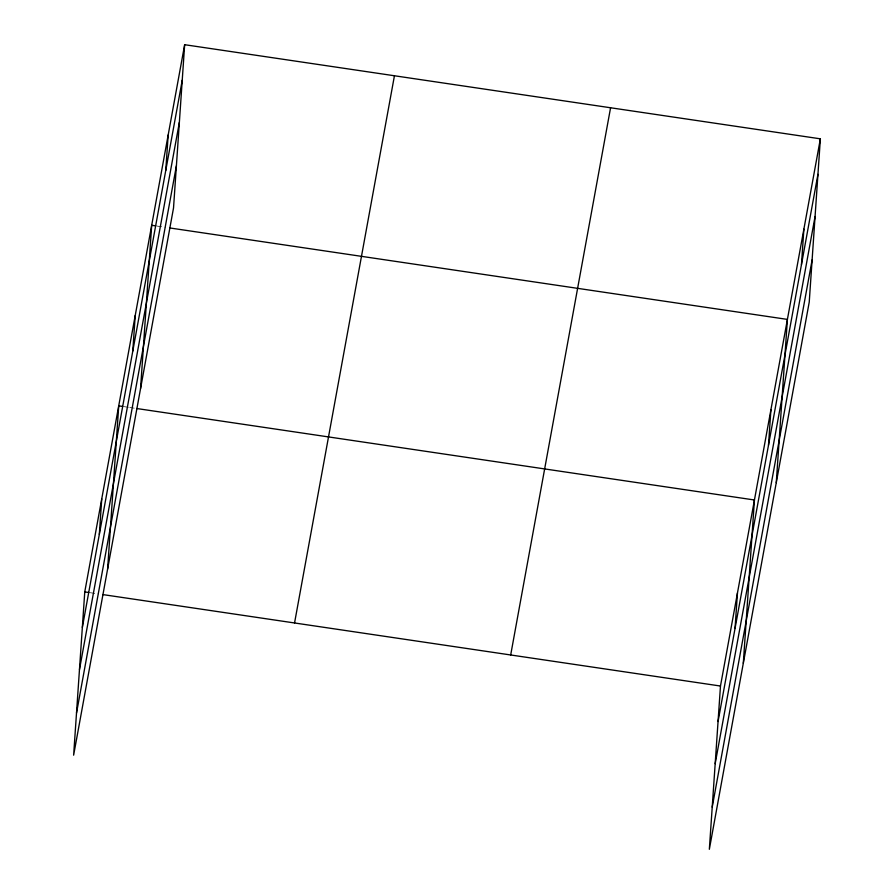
<?xml version="1.0" encoding="UTF-8"?>
<svg xmlns="http://www.w3.org/2000/svg" width="894" height="894" viewBox="0 0 894 894"><rect width="100%" height="100%" fill="white"/><g stroke="black" fill="none" stroke-linecap="round" stroke-linejoin="round"><path stroke-width="0.67" stroke-dasharray="4.47 3.35" d="M157.21 226.093L165.491 227.322M124.255 406.681L128.39 407.284M129.775 407.496L135.296 408.312M90.283 592.722L98.564 593.951"/><path stroke-width="1.34" d="M184.656 44.7L84.762 591.906L73.632 755.173L173.525 207.967L184.656 44.7L820.368 138.827L809.238 302.094L709.344 849.3L720.475 686.033L820.368 138.827M99.323 534.377L101.748 498.886M107.604 569.12L118.734 405.854L122.869 406.468M132.793 351.063L135.218 315.571M140.559 388.544L151.689 225.277L155.835 225.891M165.759 170.486L168.173 134.994M735.036 628.504L737.449 593.013M743.305 663.247L754.435 499.992L136.67 408.513M768.494 445.19L770.919 409.698M776.271 482.671L787.402 319.404L169.637 227.936M801.46 264.613L803.885 229.121M82.349 627.398L182.242 80.192M79.477 669.561L179.37 122.355M76.515 713.01L176.397 165.803M294.551 622.973L394.444 75.766M510.686 654.978L610.58 107.761M718.05 721.525L817.943 174.319M715.178 763.699L815.071 216.482M712.216 807.137L812.11 259.93M84.762 591.906L88.908 592.521M102.709 594.566L720.475 686.033"/></g></svg>
